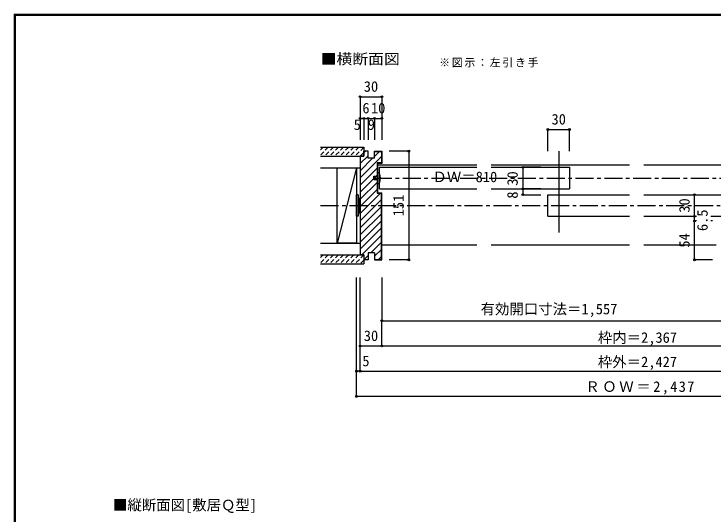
# Model space of a CAD drawing. Units: millimetres at full size, sheet at 1:5; details may follow other scales. Extents: x -973 to 977, y -718 to 696.
# Drawn here: x -973 to -1, y 0 to 696 of the extents above; entities that cross this region are included whole.
import ezdxf
from ezdxf.enums import TextEntityAlignment as Align

# ---------------------------------------------------------------- set-up
doc = ezdxf.new("R2010")
doc.units = ezdxf.units.MM
doc.header["$LTSCALE"] = 5
doc.header["$PDMODE"] = 32
doc.header["$PDSIZE"] = 2.5
doc.linetypes.add('CHAIN1', pattern=[8, 5, -1, 1, -1])
doc.linetypes.add('DASHED1', pattern=[1.8, 1.2, -0.6])
for name, color, linetype in [('0-1_通り芯', 4, 'CHAIN1'), ('0-2_柱', 7, 'Continuous'), ('0-3_仕上げ', 2, 'Continuous'), ('0-4_枠', 3, 'Continuous'), ('0-6_扉', 6, 'Continuous'), ('0-7_金物', 7, 'Continuous'), ('0-A_文字', 7, 'Continuous'), ('0-B_寸法', 7, 'Continuous'), ('0-C_ハッチ', 4, 'DASHED1'), ('F-1_枠', 6, 'Continuous')]:
    doc.layers.add(name, color=color, linetype=linetype)
doc.styles.add('ＭＳ ゴシック', font='')
doc.styles.get('ＭＳ ゴシック').set_extended_font_data('MS Gothic')

msp = doc.modelspace()

# ---------------------------------------------------------------- linework, layer by layer
at = {"layer": '0-1_通り芯'}
msp.add_line((-547.68, 430), (350.289, 430), dxfattribs=at)
at = {"layer": '0-2_柱'}
for p, q in [((-497.68, 482.5), (-524.68, 377.5)), ((-524.68, 377.5), (-524.68, 482.5)), ((-497.68, 377.5), (-524.68, 377.5))]:
    msp.add_line(p, q, dxfattribs=at)
msp.add_lwpolyline([(-524.68, 482.5), (-497.68, 482.5), (-497.68, 377.5)], dxfattribs=at)
at = {"layer": '0-3_仕上げ'}
for p, q in [((-547.68, 511), (-487.68, 511)), ((-487.68, 511), (-487.68, 498.5)), ((-547.68, 498.5), (-487.68, 498.5)), ((-492.68, 498.5), (-492.68, 482.5)), ((-547.68, 482.5), (-492.68, 482.5)), ((-547.68, 377.5), (-492.68, 377.5)), ((-492.68, 377.5), (-492.68, 361.5)), ((-547.68, 361.5), (-487.68, 361.5)), ((-487.68, 361.5), (-487.68, 349)), ((-547.68, 349), (-487.68, 349))]:
    msp.add_line(p, q, dxfattribs=at)
at = {"layer": '0-4_枠'}
for p, q in [((-487.68, 498.5), (-487.68, 505.5)), ((-481.68, 505.5), (-487.68, 505.5)), ((-481.68, 495.5), (-481.68, 505.5)), ((-472.68, 505.5), (-462.68, 505.5)), ((-472.68, 495.5), (-472.68, 505.5)), ((-462.68, 505.5), (-462.68, 488.5)), ((-492.68, 498.5), (-492.68, 361.5)), ((-487.68, 498.5), (-492.68, 498.5)), ((-472.68, 505), (-463.18, 505)), ((-463.18, 505), (-463.18, 489)), ((-472.68, 495.5), (-481.68, 495.5)), ((-469.18, 489), (-469.18, 447)), ((-463.18, 489), (-469.18, 489)), ((-468.68, 488.5), (-468.68, 447.5)), ((-462.68, 488.5), (-468.68, 488.5)), ((-468.68, 447.5), (-462.68, 447.5)), ((-462.68, 354.5), (-462.68, 447.5)), ((-469.18, 447), (-463.18, 447)), ((-463.18, 355), (-463.18, 447)), ((-487.68, 361.5), (-492.68, 361.5)), ((-487.68, 361.5), (-487.68, 354.5)), ((-481.68, 364.5), (-481.68, 354.5)), ((-472.68, 364.5), (-481.68, 364.5)), ((-472.68, 364.5), (-472.68, 354.5)), ((-481.68, 354.5), (-487.68, 354.5)), ((-472.68, 355), (-463.18, 355)), ((-472.68, 354.5), (-462.68, 354.5))]:
    msp.add_line(p, q, dxfattribs=at)
at = {"layer": '0-4_枠', "color": 4}
for p, q in [((-468.68, 486.5), (-330.68, 486.5)), ((-310.68, 486.5), (-118.68, 486.5)), ((-98.68, 486.5), (125.32, 486.5)), ((-462.68, 375.5), (-330.68, 375.5)), ((-310.68, 375.5), (-118.68, 375.5)), ((-98.68, 375.5), (1.653, 375.5))]:
    msp.add_line(p, q, dxfattribs=at)
at = {"layer": '0-6_扉', "color": 3}
msp.add_line((-217.014, 505.5), (-217.014, 392.5), dxfattribs=at)
at = {"layer": '0-6_扉'}
for p, q in [((-310.68, 483), (-202.014, 483)), ((-202.014, 483), (-202.014, 453)), ((-465.68, 453), (-330.68, 453)), ((-310.68, 453), (-202.014, 453)), ((-232.014, 415), (-232.014, 445)), ((-232.014, 445), (-118.68, 445)), ((-98.68, 445), (31.653, 445)), ((-232.014, 415), (-118.68, 415)), ((-98.68, 415), (-25.713, 415)), ((-5.787, 415), (31.653, 415))]:
    msp.add_line(p, q, dxfattribs=at)
msp.add_lwpolyline([(-465.68, 453), (-465.68, 483), (-330.68, 483)], dxfattribs=at)
at = {"layer": '0-7_金物'}
for p, q in [((-473.68, 470.5), (-468.68, 470.5)), ((-473.68, 465.5), (-473.68, 470.5)), ((-468.68, 475.5), (-468.68, 460.5)), ((-465.68, 475.5), (-468.68, 475.5)), ((-468.68, 465.5), (-473.68, 465.5)), ((-468.68, 460.5), (-465.68, 460.5)), ((-495.68, 445), (-497.68, 445)), ((-497.68, 415), (-497.68, 445)), ((-495.68, 445), (-495.68, 415)), ((-495.68, 440), (-493.68, 440)), ((-493.68, 440), (-493.68, 420)), ((-493.68, 439), (-492.68, 439)), ((-495.68, 420), (-493.68, 420)), ((-493.68, 421), (-492.68, 421)), ((-495.68, 415), (-497.68, 415))]:
    msp.add_line(p, q, dxfattribs=at)
msp.add_arc((-493.305, 468), 28.625, 344.81071, 15.18929, dxfattribs=at)
at = {"layer": '0-B_寸法', "color": 4}
for p, q in [((-492.68, 581), (-462.68, 581)), ((-492.68, 581), (-492.68, 521)), ((-462.68, 581), (-462.68, 521)), ((-492.68, 551), (-462.68, 551)), ((-487.68, 551), (-487.68, 521)), ((-481.68, 551), (-481.68, 521)), ((-472.68, 551), (-472.68, 521)), ((-232.014, 535.5), (-202.014, 535.5)), ((-232.014, 505.5), (-232.014, 535.5)), ((-202.014, 505.5), (-202.014, 535.5)), ((-425.317, 505.5), (-452.68, 505.5)), ((-425.317, 505.5), (-425.317, 354.5)), ((-267.06, 483), (-267.06, 445)), ((-242.014, 483), (-267.06, 483)), ((-242.014, 453), (-267.06, 453)), ((-267.06, 445), (-242.014, 445)), ((-28.394, 354.5), (-28.394, 445)), ((-28.394, 445), (-3.347, 445)), ((-28.394, 415), (-25.713, 415)), ((-25.713, 408.5), (-28.394, 408.5)), ((-5.787, 415), (-3.347, 415)), ((-3.347, 408.5), (-5.787, 408.5)), ((-425.317, 354.5), (-452.68, 354.5)), ((-3.347, 354.5), (-28.394, 354.5)), ((-497.68, 165), (-497.68, 330)), ((-492.68, 200), (-492.68, 330)), ((-462.68, 330), (-462.68, 270)), ((-462.68, 270), (265.32, 270)), ((-462.68, 235), (-462.68, 270)), ((-492.68, 235), (-462.68, 235)), ((-462.68, 235), (265.32, 235)), ((-492.68, 200), (-497.68, 200)), ((-492.68, 200), (295.32, 200)), ((300.289, 165), (-497.68, 165))]:
    msp.add_line(p, q, dxfattribs=at)
at = {"layer": '0-B_寸法', "color": 4, "linetype": 'CHAIN1'}
msp.add_line((-473.68, 468), (265.32, 468), dxfattribs=at)
at = {"layer": '0-B_寸法'}
for p in [(-492.68, 581), (-462.68, 581), (-492.68, 551), (-487.68, 551), (-481.68, 551), (-472.68, 551), (-462.68, 551), (-232.014, 535.5), (-202.014, 535.5), (-425.317, 505.5), (-267.06, 483), (-267.06, 453), (-267.06, 445), (-28.394, 445), (-28.394, 415), (-28.394, 408.5), (-425.317, 354.5), (-28.394, 354.5), (-462.68, 270), (-492.68, 235), (-462.68, 235), (-497.68, 200), (-492.68, 200), (-497.68, 165)]:
    msp.add_point(p, dxfattribs=at)
at = {"layer": '0-C_ハッチ'}
for p, q in [((-544.031, 511), (-547.68, 507.351)), ((-536.96, 511), (-547.68, 500.279)), ((-529.889, 511), (-542.389, 498.5)), ((-522.818, 511), (-535.318, 498.5)), ((-515.747, 511), (-528.247, 498.5)), ((-508.676, 511), (-521.176, 498.5)), ((-501.605, 511), (-514.105, 498.5)), ((-494.533, 511), (-507.033, 498.5)), ((-487.68, 510.782), (-499.962, 498.5)), ((-487.68, 503.711), (-492.891, 498.5)), ((-544.031, 361.5), (-547.68, 357.851)), ((-536.96, 361.5), (-547.68, 350.779)), ((-529.889, 361.5), (-542.389, 349)), ((-522.818, 361.5), (-535.318, 349)), ((-515.747, 361.5), (-528.247, 349)), ((-508.676, 361.5), (-521.176, 349)), ((-501.605, 361.5), (-514.105, 349)), ((-494.533, 361.5), (-507.033, 349)), ((-487.462, 361.5), (-499.962, 349)), ((-487.68, 354.211), (-492.891, 349))]:
    msp.add_line(p, q, dxfattribs=at)
at = {"layer": '0-C_ハッチ', "linetype": 'Continuous'}
for p, q in [((-487.68, 503.028), (-485.208, 505.5)), ((-492.68, 488.128), (-481.68, 499.128)), ((-492.68, 468.329), (-463.18, 497.829)), ((-472.68, 498.229), (-465.909, 505)), ((-492.68, 478.229), (-475.409, 495.5)), ((-492.68, 458.43), (-469.18, 481.93)), ((-492.68, 448.53), (-469.18, 472.03)), ((-492.68, 438.631), (-469.18, 462.131)), ((-492.68, 428.731), (-469.18, 452.231)), ((-492.68, 418.832), (-464.512, 447)), ((-492.68, 408.932), (-463.18, 438.432)), ((-492.68, 399.033), (-463.18, 428.533)), ((-492.68, 389.133), (-463.18, 418.633)), ((-492.68, 379.234), (-463.18, 408.734)), ((-492.68, 369.334), (-463.18, 398.834)), ((-490.615, 361.5), (-463.18, 388.935)), ((-477.716, 364.5), (-463.18, 379.035)), ((-487.68, 354.535), (-481.68, 360.535)), ((-472.68, 359.636), (-463.18, 369.136)), ((-467.417, 355), (-463.18, 359.236))]:
    msp.add_line(p, q, dxfattribs=at)
at = {"layer": 'F-1_枠'}
for p, q in [((-973.347, 695.833), (-973.347, -700.833)), ((-973.347, 695.833), (976.653, 695.833)), ((-973.347, 695), (976.653, 695)), ((-973.347, 694.167), (976.653, 694.167)), ((-972.514, 695.833), (-972.514, -700.833)), ((-971.68, 695.833), (-971.68, -700.833))]:
    msp.add_line(p, q, dxfattribs=at)

# ---------------------------------------------------------------- texts
at = {"layer": '0-A_文字', "style": 'ＭＳ ゴシック', "width": 1.1}
msp.add_text('■横断面図', height=14.66, dxfattribs=at).set_placement((-547.68, 621.667), align=Align.BOTTOM_LEFT)
at = {"layer": '0-A_文字', "style": 'ＭＳ ゴシック'}
msp.add_text('■縦断面図[敷居Ｑ型]', height=14.66, dxfattribs=at).set_placement((-835.847, 2.5), align=Align.BOTTOM_LEFT)
at = {"layer": '0-A_文字', "insert": (-383.001, 621.667), "char_height": 11, "attachment_point": 7, "style": 'ＭＳ ゴシック'}
msp.add_mtext('\\T1.17;※図示：左引き手', dxfattribs=at)
at = {"layer": '0-B_寸法', "style": 'ＭＳ ゴシック'}
for s, p in [('30', (-487.68, 583.5)), ('6', (-489.68, 553.5)), ('10', (-477.68, 553.5)), ('30', (-227.014, 538)), ('5', (-501.756, 530.493)), ('9', (-482.18, 530.493)), ('ＤＷ＝810', (-392.328, 458)), ('有効開口寸法＝1,557', (-325.514, 274.553)), ('30', (-487.68, 237.5)), ('枠内＝2,367', (-162.675, 235)), ('5', (-489.768, 202.5)), ('枠外＝2,427', (-162.675, 201.215))]:
    msp.add_text(s, height=14.66, dxfattribs=at).set_placement(p, align=Align.BOTTOM_LEFT)
for s, p in [('30', (-269.56, 457.5)), ('8', (-269.56, 439.5)), ('151', (-427.817, 415)), ('30', (-30.894, 420)), ('6.5', (-5.852, 394.527)), ('54', (-30.894, 371.5))]:
    msp.add_text(s, height=14.66, rotation=90, dxfattribs=at).set_placement(p, align=Align.BOTTOM_LEFT)
at = {"layer": '0-B_寸法', "insert": (-180.191, 167.5), "char_height": 14.66, "attachment_point": 7, "style": 'ＭＳ ゴシック'}
msp.add_mtext('\\T1.18;ＲＯＷ＝2,437', dxfattribs=at)

doc.saveas('drawing.dxf')
